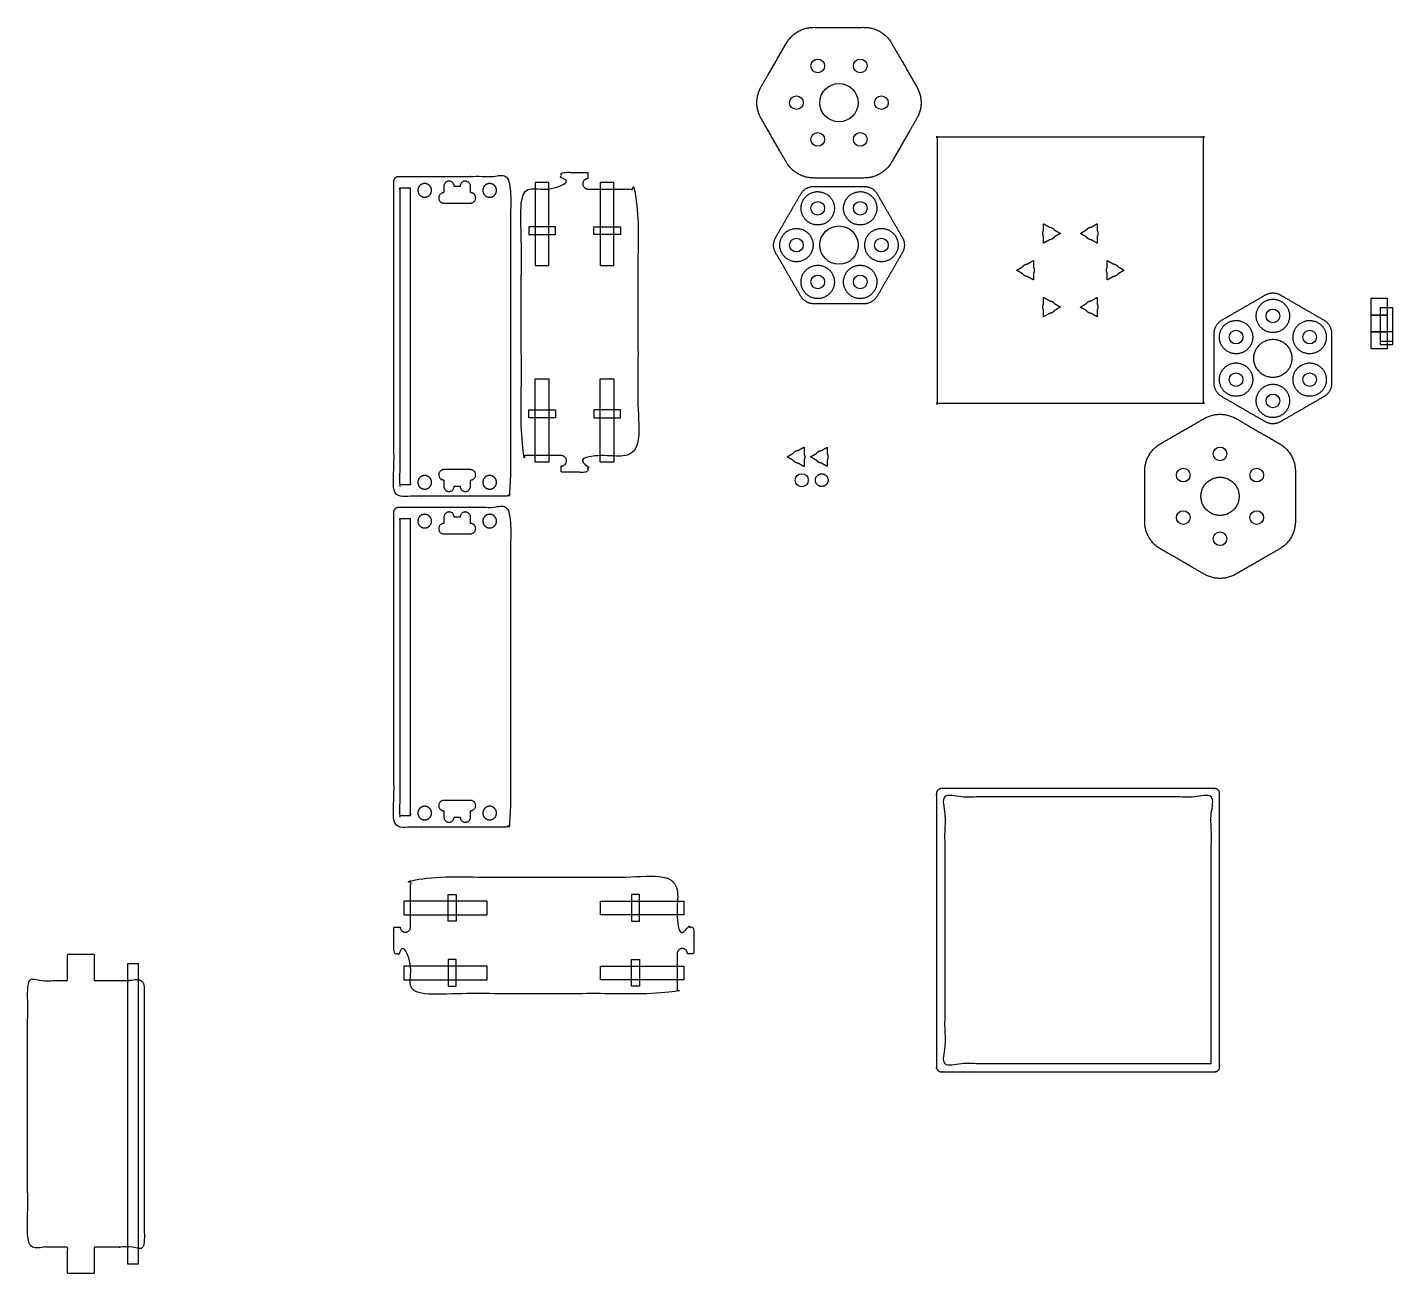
# Model space of a CAD drawing. Header units: millimetres. Extents: x -545 to 275, y -520 to 228.
import ezdxf

# ---------------------------------------------------------------- set-up
doc = ezdxf.new("R2010")
doc.units = ezdxf.units.MM
doc.header["$MEASUREMENT"] = 0
doc.layers.add('Work layer', color=254, linetype='Continuous', true_color=0xdddddd)

msp = doc.modelspace()

# ---------------------------------------------------------------- linework, layer by layer
at = {"layer": 'Work layer'}
for points in [[(-239.75, 134.52), (-239.75, 84.52), (-231.55, 84.52), (-231.55, 134.52)], [(-200.75, 134.52), (-200.75, 84.52), (-192.55, 84.52), (-192.55, 134.52)], [(-243.65, 107.92), (-243.65, 103.12), (-227.65, 103.12), (-227.65, 107.92)], [(-188.65, 107.92), (-188.65, 103.12), (-204.65, 103.12), (-204.65, 107.92)], [(261.74, 54.79), (271.74, 54.79), (271.74, 64.79), (261.74, 64.79)], [(267.37, 39.29), (274.87, 39.29), (274.87, 59.29), (267.37, 59.29)], [(261.74, 44.79), (271.74, 44.79), (271.74, 54.79), (261.74, 54.79)], [(261.74, 34.79), (271.74, 34.79), (271.74, 44.79), (261.74, 44.79)], [(267.37, 37.29), (274.87, 37.29), (274.87, 44.79), (267.37, 44.79)], [(-239.75, -33.48), (-239.75, 16.52), (-231.55, 16.52), (-231.55, -33.48)], [(-200.75, -33.48), (-200.75, 16.52), (-192.55, 16.52), (-192.55, -33.48)], [(-243.65, -6.88), (-243.65, -2.08), (-227.65, -2.08), (-227.65, -6.88)], [(-188.65, -6.88), (-188.65, -2.08), (-204.65, -2.08), (-204.65, -6.88)], [(-292.05, -292.9), (-287.25, -292.9), (-287.25, -308.9), (-292.05, -308.9)], [(-177.25, -292.9), (-182.05, -292.9), (-182.05, -308.9), (-177.25, -308.9)], [(-318.65, -305), (-268.65, -305), (-268.65, -296.8), (-318.65, -296.8)], [(-150.65, -305), (-200.65, -305), (-200.65, -296.8), (-150.65, -296.8)], [(-484.46, -514.46), (-477.96, -514.46), (-477.96, -334.46), (-484.46, -334.46)], [(-318.65, -344), (-268.65, -344), (-268.65, -335.8), (-318.65, -335.8)], [(-292.05, -347.9), (-287.25, -347.9), (-287.25, -331.9), (-292.05, -331.9)], [(-150.65, -344), (-200.65, -344), (-200.65, -335.8), (-150.65, -335.8)], [(-177.25, -347.9), (-182.05, -347.9), (-182.05, -331.9), (-177.25, -331.9)]]:
    msp.add_lwpolyline(points, close=True, dxfattribs=at)
for centre, radius in [((-70.24, 204.41), 4.1), ((-44.74, 204.41), 4.1), ((-57.49, 182.33), 11.5), ((-82.99, 182.33), 4.1), ((-31.99, 182.33), 4.1), ((-70.24, 160.25), 4.1), ((-44.74, 160.25), 4.1), ((-70.24, 118.94), 4.1), ((-44.74, 118.94), 4.1), ((-57.49, 96.85), 11.5), ((-82.99, 96.85), 4.1), ((-31.99, 96.85), 4.1), ((-70.24, 74.77), 4.1), ((-44.74, 74.77), 4.1), ((202.96, 54.37), 4.1), ((180.87, 41.62), 4.1), ((225.04, 41.62), 4.1), ((180.87, 16.12), 4.1), ((225.04, 16.12), 4.1), ((202.96, 3.37), 4.1), ((171.24, -28.41), 4.1), ((-79.83, -44.22), 3.9), ((149.15, -41.16), 4.1), ((193.32, -41.16), 4.1), ((149.15, -66.66), 4.1), ((193.32, -66.66), 4.1), ((171.24, -79.41), 4.1)]:
    msp.add_circle(centre, radius, dxfattribs=at)
for points, weights, knots in [([(-89.08, 218.04), (-96.64, 204.93), (-104.21, 191.83), (-109.69, 182.33), (-104.21, 172.83), (-96.64, 159.73), (-89.08, 146.62), (-83.59, 137.12), (-72.62, 137.12), (-57.49, 137.12), (-42.36, 137.12), (-31.39, 137.12), (-25.91, 146.62), (-18.34, 159.73), (-10.77, 172.83), (-5.29, 182.33), (-10.77, 191.83), (-18.34, 204.93), (-25.91, 218.04), (-31.39, 227.54), (-42.36, 227.54), (-57.49, 227.54), (-72.62, 227.54), (-83.59, 227.54), (-89.08, 218.04)], [1, 1, 1, 0.866025403784, 1, 1, 1, 0.866025403784, 1, 1, 1, 0.866025403784, 1, 1, 1, 0.866025403784, 1, 1, 1, 0.866025403784, 1, 1, 1, 0.866025403784, 1], [0, 0, 0, 31.082549, 31.082549, 39.687174, 39.687174, 70.769723, 70.769723, 79.374347, 79.374347, 110.456896, 110.456896, 119.061521, 119.061521, 150.14407, 150.14407, 158.748695, 158.748695, 189.831244, 189.831244, 198.435868, 198.435868, 229.518417, 229.518417, 238.123042, 238.123042, 238.123042]), ([(161.25, 2), (161.25, 1.9), (161.15, 1.9), (81.4, 1.9), (1.65, 1.9), (1.55, 1.9), (1.55, 2), (1.55, 81.75), (1.55, 161.5), (1.55, 161.6), (1.65, 161.6), (81.4, 161.6), (161.15, 161.6), (161.25, 161.6), (161.25, 161.5), (161.25, 81.75), (161.25, 2)], [1, 0.707106781186, 1, 1, 1, 0.707106781187, 1, 1, 1, 0.707106781186, 1, 1, 1, 0.707106781187, 1, 1, 1], [0, 0, 0, 0.15708, 0.15708, 159.65708, 159.65708, 159.814159, 159.814159, 319.314159, 319.314159, 319.471239, 319.471239, 478.971239, 478.971239, 479.128319, 479.128319, 638.628319, 638.628319, 638.628319]), ([(-239.75, -29.48), (-235.65, -29.48), (-231.55, -29.48), (-227.85, -29.48), (-224.15, -29.48), (-221.05, -29.48), (-221.05, -32.58), (-221.05, -35.68), (-224.15, -35.68), (-224.15, -37.33), (-224.15, -38.98), (-224.15, -39.48), (-223.65, -39.48), (-216.15, -39.48), (-208.65, -39.48), (-208.15, -39.48), (-208.15, -38.98), (-208.15, -37.33), (-208.15, -35.68), (-211.25, -35.68), (-211.25, -32.58), (-211.25, -29.48), (-208.15, -29.48), (-204.45, -29.48), (-200.75, -29.48), (-196.65, -29.48), (-192.55, -29.48), (-185.35, -29.48), (-178.15, -29.48), (-178.15, 50.52), (-178.15, 130.52), (-185.35, 130.52), (-192.55, 130.52), (-196.65, 130.52), (-200.75, 130.52), (-204.45, 130.52), (-208.15, 130.52), (-211.25, 130.52), (-211.25, 133.62), (-211.25, 136.72), (-208.15, 136.72), (-208.15, 138.37), (-208.15, 140.02), (-208.15, 140.52), (-208.65, 140.52), (-216.15, 140.52), (-223.65, 140.52), (-224.15, 140.52), (-224.15, 140.02), (-224.15, 138.37), (-224.15, 136.72), (-221.05, 136.72), (-221.05, 133.62), (-221.05, 130.52), (-224.15, 130.52), (-227.85, 130.52), (-231.55, 130.52), (-235.65, 130.52), (-239.75, 130.52), (-243.95, 130.52), (-248.15, 130.52), (-248.15, 50.52), (-248.15, -29.48), (-243.95, -29.48), (-239.75, -29.48)], [1, 1, 1, 1, 1, 0.707106781187, 1, 0.707106781187, 1, 1, 1, 0.707106781186, 1, 1, 1, 0.707106781186, 1, 1, 1, 0.707106781187, 1, 0.707106781187, 1, 1, 1, 1, 1, 1, 1, 1, 1, 1, 1, 1, 1, 1, 1, 0.707106781187, 1, 0.707106781187, 1, 1, 1, 0.707106781187, 1, 1, 1, 0.707106781187, 1, 1, 1, 0.707106781187, 1, 0.707106781187, 1, 1, 1, 1, 1, 1, 1, 1, 1, 1, 1], [1684.127888, 1684.127888, 1684.127888, 1692.327888, 1692.327888, 1699.380993, 1699.380993, 1704.250461, 1704.250461, 1709.11993, 1709.11993, 1761.91993, 1761.91993, 1762.91993, 1762.91993, 1828.54493, 1828.54493, 1829.54493, 1829.54493, 1882.34493, 1882.34493, 1887.214398, 1887.214398, 1892.083867, 1892.083867, 1899.136972, 1899.136972, 1907.336972, 1907.336972, 1923.110435, 1923.110435, 2018.628291, 2018.628291, 2034.401754, 2034.401754, 2042.601754, 2042.601754, 2049.654859, 2049.654859, 2054.524327, 2054.524327, 2059.393796, 2059.393796, 2112.193796, 2112.193796, 2113.193796, 2113.193796, 2178.818796, 2178.818796, 2179.818796, 2179.818796, 2232.618796, 2232.618796, 2237.488265, 2237.488265, 2242.357733, 2242.357733, 2249.410838, 2249.410838, 2257.610838, 2257.610838, 2271.193542, 2271.193542, 2366.711399, 2366.711399, 2380.294103, 2380.294103, 2380.294103]), ([(-324.65, 122.1), (-324.65, 42.1), (-324.65, -37.9), (-324.65, -44.4), (-324.65, -50.9), (-324.65, -53.9), (-321.65, -53.9), (-289.65, -53.9), (-257.65, -53.9), (-254.65, -53.9), (-254.65, -50.9), (-254.65, 42.1), (-254.65, 135.1), (-254.65, 138.1), (-257.65, 138.1), (-289.65, 138.1), (-321.65, 138.1), (-324.65, 138.1), (-324.65, 135.1), (-324.65, 128.6), (-324.65, 122.1)], [1, 1, 1, 1, 1, 0.707106781187, 1, 1, 1, 0.707106781187, 1, 1, 1, 0.707106781187, 1, 1, 1, 0.707106781187, 1, 1, 1], [256.830787, 256.830787, 256.830787, 336.429, 336.429, 342.896355, 342.896355, 347.608744, 347.608744, 417.713023, 417.713023, 422.425412, 422.425412, 514.958335, 514.958335, 519.670724, 519.670724, 589.775002, 589.775002, 594.487391, 594.487391, 600.954746, 600.954746, 600.954746]), ([(-306.15, 125.6), (-310.25, 125.6), (-310.25, 129.7), (-310.25, 133.8), (-306.15, 133.8), (-302.05, 133.8), (-302.05, 129.7), (-302.05, 125.6), (-306.15, 125.6)], [1, 0.707106781187, 1, 0.707106781187, 1, 0.707106781187, 1, 0.707106781187, 1], [0, 0, 0, 6.440265, 6.440265, 12.88053, 12.88053, 19.320795, 19.320795, 25.76106, 25.76106, 25.76106]), ([(-294.65, 122.1), (-297.75, 122.1), (-297.75, 125.2), (-297.75, 128.3), (-294.65, 128.3), (-294.65, 130.2), (-294.65, 132.1), (-294.65, 135.2), (-291.55, 135.2), (-288.45, 135.2), (-288.45, 132.1), (-286.65, 132.1), (-284.85, 132.1), (-284.85, 135.2), (-281.75, 135.2), (-278.65, 135.2), (-278.65, 132.1), (-278.65, 130.2), (-278.65, 128.3), (-275.55, 128.3), (-275.55, 125.2), (-275.55, 122.1), (-278.65, 122.1), (-286.65, 122.1), (-294.65, 122.1)], [1, 0.707106781187, 1, 0.707106781187, 1, 1, 1, 0.707106781187, 1, 0.707106781187, 1, 1, 1, 0.707106781187, 1, 0.707106781187, 1, 1, 1, 0.707106781187, 1, 0.707106781187, 1, 1, 1], [0, 0, 0, 4.869469, 4.869469, 9.738937, 9.738937, 13.538937, 13.538937, 18.408406, 18.408406, 23.277874, 23.277874, 39.027874, 39.027874, 43.897343, 43.897343, 48.766812, 48.766812, 52.566812, 52.566812, 57.43628, 57.43628, 62.305749, 62.305749, 132.305749, 132.305749, 132.305749]), ([(-267.15, 125.6), (-271.25, 125.6), (-271.25, 129.7), (-271.25, 133.8), (-267.15, 133.8), (-263.05, 133.8), (-263.05, 129.7), (-263.05, 125.6), (-267.15, 125.6)], [1, 0.707106781187, 1, 0.707106781187, 1, 0.707106781187, 1, 0.707106781187, 1], [0, 0, 0, 6.440265, 6.440265, 12.88053, 12.88053, 19.320795, 19.320795, 25.76106, 25.76106, 25.76106]), ([(-80.42, 127.56), (-87.98, 114.46), (-95.55, 101.35), (-98.15, 96.85), (-95.55, 92.35), (-87.98, 79.25), (-80.42, 66.14), (-77.82, 61.64), (-72.62, 61.64), (-57.49, 61.64), (-42.36, 61.64), (-37.16, 61.64), (-34.57, 66.14), (-27, 79.25), (-19.43, 92.35), (-16.84, 96.85), (-19.43, 101.35), (-27, 114.46), (-34.57, 127.56), (-37.16, 132.06), (-42.36, 132.06), (-57.49, 132.06), (-72.62, 132.06), (-77.82, 132.06), (-80.42, 127.56)], [1, 1, 1, 0.866025403784, 1, 1, 1, 0.866025403784, 1, 1, 1, 0.866025403784, 1, 1, 1, 0.866025403784, 1, 1, 1, 0.866025403784, 1, 1, 1, 0.866025403784, 1], [0, 0, 0, 30.262396, 30.262396, 38.639976, 38.639976, 68.902372, 68.902372, 77.279952, 77.279952, 107.542348, 107.542348, 115.919928, 115.919928, 146.182324, 146.182324, 154.559904, 154.559904, 184.8223, 184.8223, 193.199881, 193.199881, 223.462276, 223.462276, 231.839857, 231.839857, 231.839857]), ([(-75.24, 127.6), (-83.9, 122.6), (-78.9, 113.94), (-73.9, 105.28), (-65.24, 110.28), (-56.58, 115.28), (-61.58, 123.94), (-66.58, 132.6), (-75.24, 127.6)], [1, 0.707106781187, 1, 0.707106781187, 1, 0.707106781187, 1, 0.707106781187, 1], [0, 0, 0, 6.440265, 6.440265, 12.88053, 12.88053, 19.320795, 19.320795, 25.76106, 25.76106, 25.76106]), ([(-39.74, 127.6), (-48.4, 132.6), (-53.4, 123.94), (-58.4, 115.28), (-49.74, 110.28), (-41.08, 105.28), (-36.08, 113.94), (-31.08, 122.6), (-39.74, 127.6)], [1, 0.707106781187, 1, 0.707106781187, 1, 0.707106781187, 1, 0.707106781187, 1], [0, 0, 0, 6.440265, 6.440265, 12.88053, 12.88053, 19.320795, 19.320795, 25.76106, 25.76106, 25.76106]), ([(-92.99, 96.85), (-92.99, 86.85), (-82.99, 86.85), (-72.99, 86.85), (-72.99, 96.85), (-72.99, 106.85), (-82.99, 106.85), (-92.99, 106.85), (-92.99, 96.85)], [1, 0.707106781187, 1, 0.707106781187, 1, 0.707106781187, 1, 0.707106781187, 1], [0, 0, 0, 6.440265, 6.440265, 12.88053, 12.88053, 19.320795, 19.320795, 25.76106, 25.76106, 25.76106]), ([(-21.99, 96.85), (-21.99, 106.85), (-31.99, 106.85), (-41.99, 106.85), (-41.99, 96.85), (-41.99, 86.85), (-31.99, 86.85), (-21.99, 86.85), (-21.99, 96.85)], [1, 0.707106781187, 1, 0.707106781187, 1, 0.707106781187, 1, 0.707106781187, 1], [0, 0, 0, 6.440265, 6.440265, 12.88053, 12.88053, 19.320795, 19.320795, 25.76106, 25.76106, 25.76106]), ([(68.87, 107.63), (67.06, 108.67), (65.25, 109.72), (65.25, 107.63), (65.25, 105.55), (64.4, 103.84), (65.25, 102.13), (65.25, 100.04), (65.25, 97.96), (67.06, 99), (68.87, 100.04), (69.77, 100.1), (70.55, 100.55), (71.33, 101), (71.83, 101.75), (73.63, 102.79), (75.44, 103.84), (73.63, 104.88), (71.83, 105.92), (70.78, 107.52), (68.87, 107.63)], [1, 1, 1, 1, 1, 0.950964988821, 1.13318802763, 1.13318802763, 1.13318802763, 1.13318802763, 1.13318802763, 1.17822017994, 1.29405832456, 1.17822017994, 1.13318802763, 1.13318802763, 1.13318802763, 1.13318802763, 1.13318802763, 0.950964988821, 1], [30.697081, 30.697081, 30.697081, 34.814221, 34.814221, 38.931361, 38.931361, 42.506132, 42.506132, 46.623272, 46.623272, 50.740412, 50.740412, 52.612701, 52.612701, 54.48499, 54.48499, 58.602131, 58.602131, 62.719271, 62.719271, 66.294041, 66.294041, 66.294041]), ([(97.54, 105.55), (97.54, 107.63), (97.54, 109.72), (95.74, 108.67), (93.93, 107.63), (92.02, 107.52), (90.97, 105.92), (89.17, 104.88), (87.36, 103.84), (89.17, 102.79), (90.97, 101.75), (91.47, 101), (92.25, 100.55), (93.03, 100.1), (93.93, 100.04), (95.74, 99), (97.54, 97.96), (97.54, 100.04), (97.54, 102.13), (98.4, 103.84), (97.54, 105.55)], [1, 1, 1, 1, 1, 0.950964988821, 1.13318802763, 1.13318802763, 1.13318802763, 1.13318802763, 1.13318802763, 1.17822017994, 1.29405832456, 1.17822017994, 1.13318802763, 1.13318802763, 1.13318802763, 1.13318802763, 1.13318802763, 0.950964988821, 1], [30.697081, 30.697081, 30.697081, 34.814221, 34.814221, 38.931361, 38.931361, 42.506132, 42.506132, 46.623272, 46.623272, 50.740412, 50.740412, 52.612701, 52.612701, 54.48499, 54.48499, 58.602131, 58.602131, 62.719271, 62.719271, 66.294041, 66.294041, 66.294041]), ([(-75.24, 66.11), (-66.58, 61.11), (-61.58, 69.77), (-56.58, 78.43), (-65.24, 83.43), (-73.9, 88.43), (-78.9, 79.77), (-83.9, 71.11), (-75.24, 66.11)], [1, 0.707106781187, 1, 0.707106781187, 1, 0.707106781187, 1, 0.707106781187, 1], [0, 0, 0, 6.440265, 6.440265, 12.88053, 12.88053, 19.320795, 19.320795, 25.76106, 25.76106, 25.76106]), ([(-39.74, 66.11), (-31.08, 71.11), (-36.08, 79.77), (-41.08, 88.43), (-49.74, 83.43), (-58.4, 78.43), (-53.4, 69.77), (-48.4, 61.11), (-39.74, 66.11)], [1, 0.707106781187, 1, 0.707106781187, 1, 0.707106781187, 1, 0.707106781187, 1], [0, 0, 0, 6.440265, 6.440265, 12.88053, 12.88053, 19.320795, 19.320795, 25.76106, 25.76106, 25.76106]), ([(52.72, 83.84), (50.92, 82.8), (49.11, 81.75), (50.92, 80.71), (52.72, 79.67), (53.77, 78.07), (55.68, 77.96), (57.49, 76.92), (59.29, 75.87), (59.29, 77.96), (59.29, 80.05), (59.7, 80.85), (59.7, 81.75), (59.7, 82.66), (59.29, 83.46), (59.29, 85.55), (59.29, 87.63), (57.49, 86.59), (55.68, 85.55), (53.77, 85.44), (52.72, 83.84)], [1, 1, 1, 1, 1, 0.950964988821, 1.13318802763, 1.13318802763, 1.13318802763, 1.13318802763, 1.13318802763, 1.17822017994, 1.29405832456, 1.17822017994, 1.13318802763, 1.13318802763, 1.13318802763, 1.13318802763, 1.13318802763, 0.950964988821, 1], [30.697081, 30.697081, 30.697081, 34.814221, 34.814221, 38.931361, 38.931361, 42.506132, 42.506132, 46.623272, 46.623272, 50.740412, 50.740412, 52.612701, 52.612701, 54.48499, 54.48499, 58.602131, 58.602131, 62.719271, 62.719271, 66.294041, 66.294041, 66.294041]), ([(110.08, 79.67), (111.88, 80.71), (113.69, 81.75), (111.88, 82.8), (110.08, 83.84), (109.03, 85.44), (107.12, 85.55), (105.31, 86.59), (103.5, 87.63), (103.5, 85.55), (103.5, 83.46), (103.1, 82.66), (103.1, 81.75), (103.1, 80.85), (103.5, 80.05), (103.5, 77.96), (103.5, 75.87), (105.31, 76.92), (107.12, 77.96), (109.03, 78.07), (110.08, 79.67)], [1, 1, 1, 1, 1, 0.950964988821, 1.13318802763, 1.13318802763, 1.13318802763, 1.13318802763, 1.13318802763, 1.17822017994, 1.29405832456, 1.17822017994, 1.13318802763, 1.13318802763, 1.13318802763, 1.13318802763, 1.13318802763, 0.950964988821, 1], [30.697081, 30.697081, 30.697081, 34.814221, 34.814221, 38.931361, 38.931361, 42.506132, 42.506132, 46.623272, 46.623272, 50.740412, 50.740412, 52.612701, 52.612701, 54.48499, 54.48499, 58.602131, 58.602131, 62.719271, 62.719271, 66.294041, 66.294041, 66.294041]), ([(233.67, 51.8), (220.56, 59.36), (207.46, 66.93), (202.96, 69.53), (198.46, 66.93), (185.35, 59.36), (172.25, 51.8), (167.75, 49.2), (167.75, 44.01), (167.75, 28.87), (167.75, 13.74), (167.75, 8.55), (172.25, 5.95), (185.35, -1.62), (198.46, -9.18), (202.96, -11.78), (207.46, -9.18), (220.56, -1.62), (233.67, 5.95), (238.17, 8.55), (238.17, 13.74), (238.17, 28.87), (238.17, 44.01), (238.17, 49.2), (233.67, 51.8)], [1, 1, 1, 0.866025403784, 1, 1, 1, 0.866025403784, 1, 1, 1, 0.866025403784, 1, 1, 1, 0.866025403784, 1, 1, 1, 0.866025403784, 1, 1, 1, 0.866025403784, 1], [0, 0, 0, 30.262396, 30.262396, 38.639976, 38.639976, 68.902372, 68.902372, 77.279952, 77.279952, 107.542348, 107.542348, 115.919928, 115.919928, 146.182324, 146.182324, 154.559904, 154.559904, 184.8223, 184.8223, 193.199881, 193.199881, 223.462276, 223.462276, 231.839857, 231.839857, 231.839857]), ([(65.25, 57.96), (65.25, 55.88), (65.25, 53.79), (67.06, 54.83), (68.87, 55.88), (70.78, 55.99), (71.83, 57.58), (73.63, 58.63), (75.44, 59.67), (73.63, 60.71), (71.83, 61.76), (71.33, 62.51), (70.55, 62.96), (69.77, 63.41), (68.87, 63.46), (67.06, 64.51), (65.25, 65.55), (65.25, 63.46), (65.25, 61.38), (64.4, 59.67), (65.25, 57.96)], [1, 1, 1, 1, 1, 0.950964988821, 1.13318802763, 1.13318802763, 1.13318802763, 1.13318802763, 1.13318802763, 1.17822017994, 1.29405832456, 1.17822017994, 1.13318802763, 1.13318802763, 1.13318802763, 1.13318802763, 1.13318802763, 0.950964988821, 1], [30.697081, 30.697081, 30.697081, 34.814221, 34.814221, 38.931361, 38.931361, 42.506132, 42.506132, 46.623272, 46.623272, 50.740412, 50.740412, 52.612701, 52.612701, 54.48499, 54.48499, 58.602131, 58.602131, 62.719271, 62.719271, 66.294041, 66.294041, 66.294041]), ([(93.93, 55.88), (95.74, 54.83), (97.54, 53.79), (97.54, 55.88), (97.54, 57.96), (98.4, 59.67), (97.54, 61.38), (97.54, 63.46), (97.54, 65.55), (95.74, 64.51), (93.93, 63.46), (93.03, 63.41), (92.25, 62.96), (91.47, 62.51), (90.97, 61.76), (89.17, 60.71), (87.36, 59.67), (89.17, 58.63), (90.97, 57.58), (92.02, 55.99), (93.93, 55.88)], [1, 1, 1, 1, 1, 0.950964988821, 1.13318802763, 1.13318802763, 1.13318802763, 1.13318802763, 1.13318802763, 1.17822017994, 1.29405832456, 1.17822017994, 1.13318802763, 1.13318802763, 1.13318802763, 1.13318802763, 1.13318802763, 0.950964988821, 1], [30.697081, 30.697081, 30.697081, 34.814221, 34.814221, 38.931361, 38.931361, 42.506132, 42.506132, 46.623272, 46.623272, 50.740412, 50.740412, 52.612701, 52.612701, 54.48499, 54.48499, 58.602131, 58.602131, 62.719271, 62.719271, 66.294041, 66.294041, 66.294041]), ([(202.96, 64.37), (192.96, 64.37), (192.96, 54.37), (192.96, 44.37), (202.96, 44.37), (212.96, 44.37), (212.96, 54.37), (212.96, 64.37), (202.96, 64.37)], [1, 0.707106781187, 1, 0.707106781187, 1, 0.707106781187, 1, 0.707106781187, 1], [0, 0, 0, 6.440265, 6.440265, 12.88053, 12.88053, 19.320795, 19.320795, 25.76106, 25.76106, 25.76106]), ([(172.21, 46.62), (167.21, 37.96), (175.87, 32.96), (184.53, 27.96), (189.53, 36.62), (194.53, 45.28), (185.87, 50.28), (177.21, 55.28), (172.21, 46.62)], [1, 0.707106781187, 1, 0.707106781187, 1, 0.707106781187, 1, 0.707106781187, 1], [0, 0, 0, 6.440265, 6.440265, 12.88053, 12.88053, 19.320795, 19.320795, 25.76106, 25.76106, 25.76106]), ([(233.7, 46.62), (228.7, 55.28), (220.04, 50.28), (211.38, 45.28), (216.38, 36.62), (221.38, 27.96), (230.04, 32.96), (238.7, 37.96), (233.7, 46.62)], [1, 0.707106781187, 1, 0.707106781187, 1, 0.707106781187, 1, 0.707106781187, 1], [0, 0, 0, 6.440265, 6.440265, 12.88053, 12.88053, 19.320795, 19.320795, 25.76106, 25.76106, 25.76106]), ([(202.96, 17.41), (214.42, 17.41), (214.42, 28.87), (214.42, 40.33), (202.96, 40.33), (191.5, 40.33), (191.5, 28.87), (191.5, 17.41), (202.96, 17.41)], [1, 0.707106781187, 1, 0.707106781187, 1, 0.707106781187, 1, 0.707106781187, 1], [0, 0, 0, 18.064158, 18.064158, 36.128316, 36.128316, 54.192473, 54.192473, 72.256631, 72.256631, 72.256631]), ([(172.21, 11.12), (177.21, 2.46), (185.87, 7.46), (194.53, 12.46), (189.53, 21.12), (184.53, 29.78), (175.87, 24.78), (167.21, 19.78), (172.21, 11.12)], [1, 0.707106781187, 1, 0.707106781187, 1, 0.707106781187, 1, 0.707106781187, 1], [0, 0, 0, 6.440265, 6.440265, 12.88053, 12.88053, 19.320795, 19.320795, 25.76106, 25.76106, 25.76106]), ([(233.7, 11.12), (238.7, 19.78), (230.04, 24.78), (221.38, 29.78), (216.38, 21.12), (211.38, 12.46), (220.04, 7.46), (228.7, 2.46), (233.7, 11.12)], [1, 0.707106781187, 1, 0.707106781187, 1, 0.707106781187, 1, 0.707106781187, 1], [0, 0, 0, 6.440265, 6.440265, 12.88053, 12.88053, 19.320795, 19.320795, 25.76106, 25.76106, 25.76106]), ([(202.96, -6.63), (212.96, -6.63), (212.96, 3.37), (212.96, 13.37), (202.96, 13.37), (192.96, 13.37), (192.96, 3.37), (192.96, -6.63), (202.96, -6.63)], [1, 0.707106781187, 1, 0.707106781187, 1, 0.707106781187, 1, 0.707106781187, 1], [0, 0, 0, 6.440265, 6.440265, 12.88053, 12.88053, 19.320795, 19.320795, 25.76106, 25.76106, 25.76106]), ([(206.95, -22.33), (193.84, -14.76), (180.74, -7.2), (171.24, -1.71), (161.74, -7.2), (148.63, -14.76), (135.53, -22.33), (126.03, -27.81), (126.03, -38.78), (126.03, -53.91), (126.03, -69.04), (126.03, -80.01), (135.53, -85.5), (148.63, -93.06), (161.74, -100.63), (171.24, -106.11), (180.74, -100.63), (193.84, -93.06), (206.95, -85.5), (216.45, -80.01), (216.45, -69.04), (216.45, -53.91), (216.45, -38.78), (216.45, -27.81), (206.95, -22.33)], [1, 1, 1, 0.866025403784, 1, 1, 1, 0.866025403784, 1, 1, 1, 0.866025403784, 1, 1, 1, 0.866025403784, 1, 1, 1, 0.866025403784, 1, 1, 1, 0.866025403784, 1], [0, 0, 0, 31.082549, 31.082549, 39.687174, 39.687174, 70.769723, 70.769723, 79.374347, 79.374347, 110.456896, 110.456896, 119.061521, 119.061521, 150.14407, 150.14407, 158.748695, 158.748695, 189.831244, 189.831244, 198.435868, 198.435868, 229.518417, 229.518417, 238.123042, 238.123042, 238.123042]), ([(-85.01, -28.13), (-86.82, -29.17), (-88.62, -30.22), (-86.82, -31.26), (-85.01, -32.3), (-83.96, -33.9), (-82.05, -34.01), (-80.25, -35.05), (-78.44, -36.1), (-78.44, -34.01), (-78.44, -31.92), (-78.03, -31.12), (-78.03, -30.22), (-78.03, -29.31), (-78.44, -28.51), (-78.44, -26.42), (-78.44, -24.34), (-80.25, -25.38), (-82.05, -26.42), (-83.96, -26.53), (-85.01, -28.13)], [1, 1, 1, 1, 1, 0.950964988821, 1.13318802763, 1.13318802763, 1.13318802763, 1.13318802763, 1.13318802763, 1.17822017994, 1.29405832456, 1.17822017994, 1.13318802763, 1.13318802763, 1.13318802763, 1.13318802763, 1.13318802763, 0.950964988821, 1], [30.697081, 30.697081, 30.697081, 34.814221, 34.814221, 38.931361, 38.931361, 42.506132, 42.506132, 46.623272, 46.623272, 50.740412, 50.740412, 52.612701, 52.612701, 54.48499, 54.48499, 58.602131, 58.602131, 62.719271, 62.719271, 66.294041, 66.294041, 66.294041]), ([(-70.97, -28.16), (-72.75, -29.19), (-74.53, -30.22), (-72.75, -31.25), (-70.97, -32.27), (-69.93, -33.85), (-68.05, -33.96), (-66.27, -34.99), (-64.48, -36.02), (-64.48, -33.96), (-64.48, -31.9), (-64.08, -31.11), (-64.08, -30.22), (-64.08, -29.33), (-64.48, -28.53), (-64.48, -26.47), (-64.48, -24.41), (-66.27, -25.44), (-68.05, -26.47), (-69.93, -26.58), (-70.97, -28.16)], [1, 1, 1, 1, 1, 0.950964988821, 1.13318802763, 1.13318802763, 1.13318802763, 1.13318802763, 1.13318802763, 1.17822017994, 1.29405832456, 1.17822017994, 1.13318802763, 1.13318802763, 1.13318802763, 1.13318802763, 1.13318802763, 0.950964988821, 1], [30.697081, 30.697081, 30.697081, 34.814221, 34.814221, 38.931361, 38.931361, 42.506132, 42.506132, 46.623272, 46.623272, 50.740412, 50.740412, 52.612701, 52.612701, 54.48499, 54.48499, 58.602131, 58.602131, 62.719271, 62.719271, 66.294041, 66.294041, 66.294041]), ([(-278.65, -37.9), (-275.55, -37.9), (-275.55, -41), (-275.55, -44.1), (-278.65, -44.1), (-278.65, -46), (-278.65, -47.9), (-278.65, -51), (-281.75, -51), (-284.85, -51), (-284.85, -47.9), (-286.65, -47.9), (-288.45, -47.9), (-288.45, -51), (-291.55, -51), (-294.65, -51), (-294.65, -47.9), (-294.65, -46), (-294.65, -44.1), (-297.75, -44.1), (-297.75, -41), (-297.75, -37.9), (-294.65, -37.9), (-286.65, -37.9), (-278.65, -37.9)], [1, 0.707106781187, 1, 0.707106851018, 0.999999860338, 0.999999860338, 0.999999860338, 0.707106851018, 1, 0.707106851018, 0.999999860338, 0.999999860338, 0.999999860338, 0.707106851018, 1, 0.707106851018, 0.999999860338, 0.999999860338, 0.999999860338, 0.707106851018, 1, 0.707106781187, 1, 1, 1], [66.152874, 66.152874, 66.152874, 71.022344, 71.022344, 75.891812, 75.891812, 79.691812, 79.691812, 84.56128, 84.56128, 89.430749, 89.430749, 105.180749, 105.180749, 110.050218, 110.050218, 114.919686, 114.919686, 118.719686, 118.719686, 123.589154, 123.589154, 128.458623, 128.458623, 198.458623, 198.458623, 198.458623]), ([(-64.03, -44.22), (-64.03, -40.42), (-67.83, -40.42), (-71.63, -40.42), (-71.63, -44.22), (-71.63, -48.02), (-67.83, -48.02), (-64.03, -48.02), (-64.03, -44.22)], [1, 0.707106781187, 1, 0.707106781187, 1, 0.707106781187, 1, 0.707106781187, 1], [0, 0, 0, 6.126106, 6.126106, 12.252211, 12.252211, 18.378317, 18.378317, 24.504423, 24.504423, 24.504423]), ([(-306.15, -41.4), (-302.05, -41.4), (-302.05, -45.5), (-302.05, -49.6), (-306.15, -49.6), (-310.25, -49.6), (-310.25, -45.5), (-310.25, -41.4), (-306.15, -41.4)], [1, 0.707106781187, 1, 0.707106781187, 1, 0.707106781187, 1, 0.707106781187, 1], [0, 0, 0, 6.440265, 6.440265, 12.88053, 12.88053, 19.320795, 19.320795, 25.76106, 25.76106, 25.76106]), ([(-267.15, -41.4), (-263.05, -41.4), (-263.05, -45.5), (-263.05, -49.6), (-267.15, -49.6), (-271.25, -49.6), (-271.25, -45.5), (-271.25, -41.4), (-267.15, -41.4)], [1, 0.707106781187, 1, 0.707106781187, 1, 0.707106781187, 1, 0.707106781187, 1], [0, 0, 0, 6.440265, 6.440265, 12.88053, 12.88053, 19.320795, 19.320795, 25.76106, 25.76106, 25.76106]), ([(171.24, -65.37), (182.7, -65.37), (182.7, -53.91), (182.7, -42.45), (171.24, -42.45), (159.78, -42.45), (159.78, -53.91), (159.78, -65.37), (171.24, -65.37)], [1, 0.707106781187, 1, 0.707106781187, 1, 0.707106781187, 1, 0.707106781187, 1], [0, 0, 0, 18.064158, 18.064158, 36.128316, 36.128316, 54.192473, 54.192473, 72.256631, 72.256631, 72.256631]), ([(-324.65, -76.4), (-324.65, -156.4), (-324.65, -236.4), (-324.65, -242.9), (-324.65, -249.4), (-324.65, -252.4), (-321.65, -252.4), (-289.65, -252.4), (-257.65, -252.4), (-254.65, -252.4), (-254.65, -249.4), (-254.65, -156.4), (-254.65, -63.4), (-254.65, -60.4), (-257.65, -60.4), (-289.65, -60.4), (-321.65, -60.4), (-324.65, -60.4), (-324.65, -63.4), (-324.65, -69.9), (-324.65, -76.4)], [1, 1, 1, 1, 1, 0.707106781187, 1, 1, 1, 0.707106781187, 1, 1, 1, 0.707106781187, 1, 1, 1, 0.707106781187, 1, 1, 1], [256.830787, 256.830787, 256.830787, 336.429, 336.429, 342.896355, 342.896355, 347.608744, 347.608744, 417.713023, 417.713023, 422.425412, 422.425412, 514.958335, 514.958335, 519.670724, 519.670724, 589.775002, 589.775002, 594.487391, 594.487391, 600.954746, 600.954746, 600.954746]), ([(-306.15, -72.9), (-310.25, -72.9), (-310.25, -68.8), (-310.25, -64.7), (-306.15, -64.7), (-302.05, -64.7), (-302.05, -68.8), (-302.05, -72.9), (-306.15, -72.9)], [1, 0.707106781187, 1, 0.707106781187, 1, 0.707106781187, 1, 0.707106781187, 1], [0, 0, 0, 6.440265, 6.440265, 12.88053, 12.88053, 19.320795, 19.320795, 25.76106, 25.76106, 25.76106]), ([(-294.65, -76.4), (-297.75, -76.4), (-297.75, -73.3), (-297.75, -70.2), (-294.65, -70.2), (-294.65, -68.3), (-294.65, -66.4), (-294.65, -63.3), (-291.55, -63.3), (-288.45, -63.3), (-288.45, -66.4), (-286.65, -66.4), (-284.85, -66.4), (-284.85, -63.3), (-281.75, -63.3), (-278.65, -63.3), (-278.65, -66.4), (-278.65, -68.3), (-278.65, -70.2), (-275.55, -70.2), (-275.55, -73.3), (-275.55, -76.4), (-278.65, -76.4), (-286.65, -76.4), (-294.65, -76.4)], [1, 0.707106781187, 1, 0.707106781187, 1, 1, 1, 0.707106781187, 1, 0.707106781187, 1, 1, 1, 0.707106781187, 1, 0.707106781187, 1, 1, 1, 0.707106781187, 1, 0.707106781187, 1, 1, 1], [0, 0, 0, 4.869469, 4.869469, 9.738937, 9.738937, 13.538937, 13.538937, 18.408406, 18.408406, 23.277874, 23.277874, 39.027874, 39.027874, 43.897343, 43.897343, 48.766812, 48.766812, 52.566812, 52.566812, 57.43628, 57.43628, 62.305749, 62.305749, 132.305749, 132.305749, 132.305749]), ([(-267.15, -72.9), (-271.25, -72.9), (-271.25, -68.8), (-271.25, -64.7), (-267.15, -64.7), (-263.05, -64.7), (-263.05, -68.8), (-263.05, -72.9), (-267.15, -72.9)], [1, 0.707106781187, 1, 0.707106781187, 1, 0.707106781187, 1, 0.707106781187, 1], [0, 0, 0, 6.440265, 6.440265, 12.88053, 12.88053, 19.320795, 19.320795, 25.76106, 25.76106, 25.76106]), ([(171, -232.29), (171, -314.29), (171, -396.29), (171, -399.29), (168, -399.29), (86, -399.29), (4, -399.29), (1, -399.29), (1, -396.29), (1, -314.29), (1, -232.29), (1, -229.29), (4, -229.29), (86, -229.29), (168, -229.29), (171, -229.29), (171, -232.29)], [1, 1, 1, 0.707106781187, 1, 1, 1, 0.707106781187, 1, 1, 1, 0.707106781187, 1, 1, 1, 0.707106781187, 1], [-167, -167, -167, -3, -3, 1.712389, 1.712389, 165.712389, 165.712389, 170.424778, 170.424778, 334.424778, 334.424778, 339.137167, 339.137167, 503.137167, 503.137167, 507.849556, 507.849556, 507.849556]), ([(-278.65, -236.4), (-275.55, -236.4), (-275.55, -239.5), (-275.55, -242.6), (-278.65, -242.6), (-278.65, -244.5), (-278.65, -246.4), (-278.65, -249.5), (-281.75, -249.5), (-284.85, -249.5), (-284.85, -246.4), (-286.65, -246.4), (-288.45, -246.4), (-288.45, -249.5), (-291.55, -249.5), (-294.65, -249.5), (-294.65, -246.4), (-294.65, -244.5), (-294.65, -242.6), (-297.75, -242.6), (-297.75, -239.5), (-297.75, -236.4), (-294.65, -236.4), (-286.65, -236.4), (-278.65, -236.4)], [1, 0.707106781187, 1, 0.707106851018, 0.999999860338, 0.999999860338, 0.999999860338, 0.707106851018, 1, 0.707106851018, 0.999999860338, 0.999999860338, 0.999999860338, 0.707106851018, 1, 0.707106851018, 0.999999860338, 0.999999860338, 0.999999860338, 0.707106851018, 1, 0.707106781187, 1, 1, 1], [66.152874, 66.152874, 66.152874, 71.022344, 71.022344, 75.891812, 75.891812, 79.691812, 79.691812, 84.56128, 84.56128, 89.430749, 89.430749, 105.180749, 105.180749, 110.050218, 110.050218, 114.919686, 114.919686, 118.719686, 118.719686, 123.589154, 123.589154, 128.458623, 128.458623, 198.458623, 198.458623, 198.458623]), ([(-306.15, -239.9), (-302.05, -239.9), (-302.05, -244), (-302.05, -248.1), (-306.15, -248.1), (-310.25, -248.1), (-310.25, -244), (-310.25, -239.9), (-306.15, -239.9)], [1, 0.707106781187, 1, 0.707106781187, 1, 0.707106781187, 1, 0.707106781187, 1], [0, 0, 0, 6.440265, 6.440265, 12.88053, 12.88053, 19.320795, 19.320795, 25.76106, 25.76106, 25.76106]), ([(-267.15, -239.9), (-263.05, -239.9), (-263.05, -244), (-263.05, -248.1), (-267.15, -248.1), (-271.25, -248.1), (-271.25, -244), (-271.25, -239.9), (-267.15, -239.9)], [1, 0.707106781187, 1, 0.707106781187, 1, 0.707106781187, 1, 0.707106781187, 1], [0, 0, 0, 6.440265, 6.440265, 12.88053, 12.88053, 19.320795, 19.320795, 25.76106, 25.76106, 25.76106]), ([(-154.65, -344), (-154.65, -339.9), (-154.65, -335.8), (-154.65, -332.1), (-154.65, -328.4), (-154.65, -325.3), (-151.55, -325.3), (-148.45, -325.3), (-148.45, -328.4), (-146.8, -328.4), (-145.15, -328.4), (-144.65, -328.4), (-144.65, -327.9), (-144.65, -320.4), (-144.65, -312.9), (-144.65, -312.4), (-145.15, -312.4), (-146.8, -312.4), (-148.45, -312.4), (-148.45, -315.5), (-151.55, -315.5), (-154.65, -315.5), (-154.65, -312.4), (-154.65, -308.7), (-154.65, -305), (-154.65, -300.9), (-154.65, -296.8), (-154.65, -289.6), (-154.65, -282.4), (-234.65, -282.4), (-314.65, -282.4), (-314.65, -289.6), (-314.65, -296.8), (-314.65, -300.9), (-314.65, -305), (-314.65, -308.7), (-314.65, -312.4), (-314.65, -315.5), (-317.75, -315.5), (-320.85, -315.5), (-320.85, -312.4), (-322.5, -312.4), (-324.15, -312.4), (-324.65, -312.4), (-324.65, -312.9), (-324.65, -320.4), (-324.65, -327.9), (-324.65, -328.4), (-324.15, -328.4), (-322.5, -328.4), (-320.85, -328.4), (-320.85, -325.3), (-317.75, -325.3), (-314.65, -325.3), (-314.65, -328.4), (-314.65, -332.1), (-314.65, -335.8), (-314.65, -339.9), (-314.65, -344), (-314.65, -348.2), (-314.65, -352.4), (-234.65, -352.4), (-154.65, -352.4), (-154.65, -348.2), (-154.65, -344)], [1, 1, 1, 1, 1, 0.707106781187, 1, 0.707106781187, 1, 1, 1, 0.707106781186, 1, 1, 1, 0.707106781186, 1, 1, 1, 0.707106781187, 1, 0.707106781187, 1, 1, 1, 1, 1, 1, 1, 1, 1, 1, 1, 1, 1, 1, 1, 0.707106781187, 1, 0.707106781187, 1, 1, 1, 0.707106781187, 1, 1, 1, 0.707106781187, 1, 1, 1, 0.707106781187, 1, 0.707106781187, 1, 1, 1, 1, 1, 1, 1, 1, 1, 1, 1], [1684.127888, 1684.127888, 1684.127888, 1692.327888, 1692.327888, 1699.380993, 1699.380993, 1704.250461, 1704.250461, 1709.11993, 1709.11993, 1761.91993, 1761.91993, 1762.91993, 1762.91993, 1828.54493, 1828.54493, 1829.54493, 1829.54493, 1882.34493, 1882.34493, 1887.214398, 1887.214398, 1892.083867, 1892.083867, 1899.136972, 1899.136972, 1907.336972, 1907.336972, 1923.110435, 1923.110435, 2018.628291, 2018.628291, 2034.401754, 2034.401754, 2042.601754, 2042.601754, 2049.654859, 2049.654859, 2054.524327, 2054.524327, 2059.393796, 2059.393796, 2112.193796, 2112.193796, 2113.193796, 2113.193796, 2178.818796, 2178.818796, 2179.818796, 2179.818796, 2232.618796, 2232.618796, 2237.488265, 2237.488265, 2242.357733, 2242.357733, 2249.410838, 2249.410838, 2257.610838, 2257.610838, 2271.193542, 2271.193542, 2366.711399, 2366.711399, 2380.294103, 2380.294103, 2380.294103])]:
    msp.add_rational_spline(points, weights, degree=2, knots=knots, dxfattribs=at)
for points, knots in [([(-314.65, 131.1), (-314.65, 42.1), (-314.65, -46.9), (-317.9, -46.9), (-321.15, -46.9), (-321.15, 42.1), (-321.15, 131.1), (-317.9, 131.1), (-314.65, 131.1)], [0, 0, 0, 170, 170, 175, 175, 345, 345, 350, 350, 350]), ([(-314.65, -67.4), (-314.65, -156.4), (-314.65, -245.4), (-317.9, -245.4), (-321.15, -245.4), (-321.15, -156.4), (-321.15, -67.4), (-317.9, -67.4), (-314.65, -67.4)], [0, 0, 0, 170, 170, 175, 175, 345, 345, 350, 350, 350]), ([(166, -394.29), (86, -394.29), (6, -394.29), (6, -314.29), (6, -234.29), (86, -234.29), (166, -234.29), (166, -314.29), (166, -394.29)], [0, 0, 0, 160, 160, 320, 320, 480, 480, 640, 640, 640]), ([(-504.46, -344.46), (-504.46, -336.52), (-504.46, -328.58), (-512.46, -328.58), (-520.46, -328.58), (-520.46, -336.52), (-520.46, -344.46), (-532.46, -344.46), (-544.46, -344.46), (-544.46, -424.46), (-544.46, -504.46), (-532.46, -504.46), (-520.46, -504.46), (-520.46, -512.4), (-520.46, -520.35), (-512.46, -520.35), (-504.46, -520.35), (-504.46, -512.4), (-504.46, -504.46), (-494.46, -504.46), (-484.46, -504.46), (-481.21, -504.46), (-477.96, -504.46), (-476.21, -504.46), (-474.46, -504.46), (-474.46, -424.46), (-474.46, -344.46), (-476.21, -344.46), (-477.96, -344.46), (-481.21, -344.46), (-484.46, -344.46), (-494.46, -344.46), (-504.46, -344.46)], [180.172654, 180.172654, 180.172654, 195, 195, 211, 211, 225.827346, 225.827346, 252.11645, 252.11645, 347.634307, 347.634307, 373.923411, 373.923411, 388.750757, 388.750757, 404.750757, 404.750757, 419.578102, 419.578102, 441.485691, 441.485691, 447.985691, 447.985691, 453.462587, 453.462587, 548.980444, 548.980444, 554.457341, 554.457341, 560.957341, 560.957341, 582.86496, 582.86496, 582.86496])]:
    msp.add_open_spline(points, degree=2, knots=knots, dxfattribs=at)

doc.saveas('drawing.dxf')
